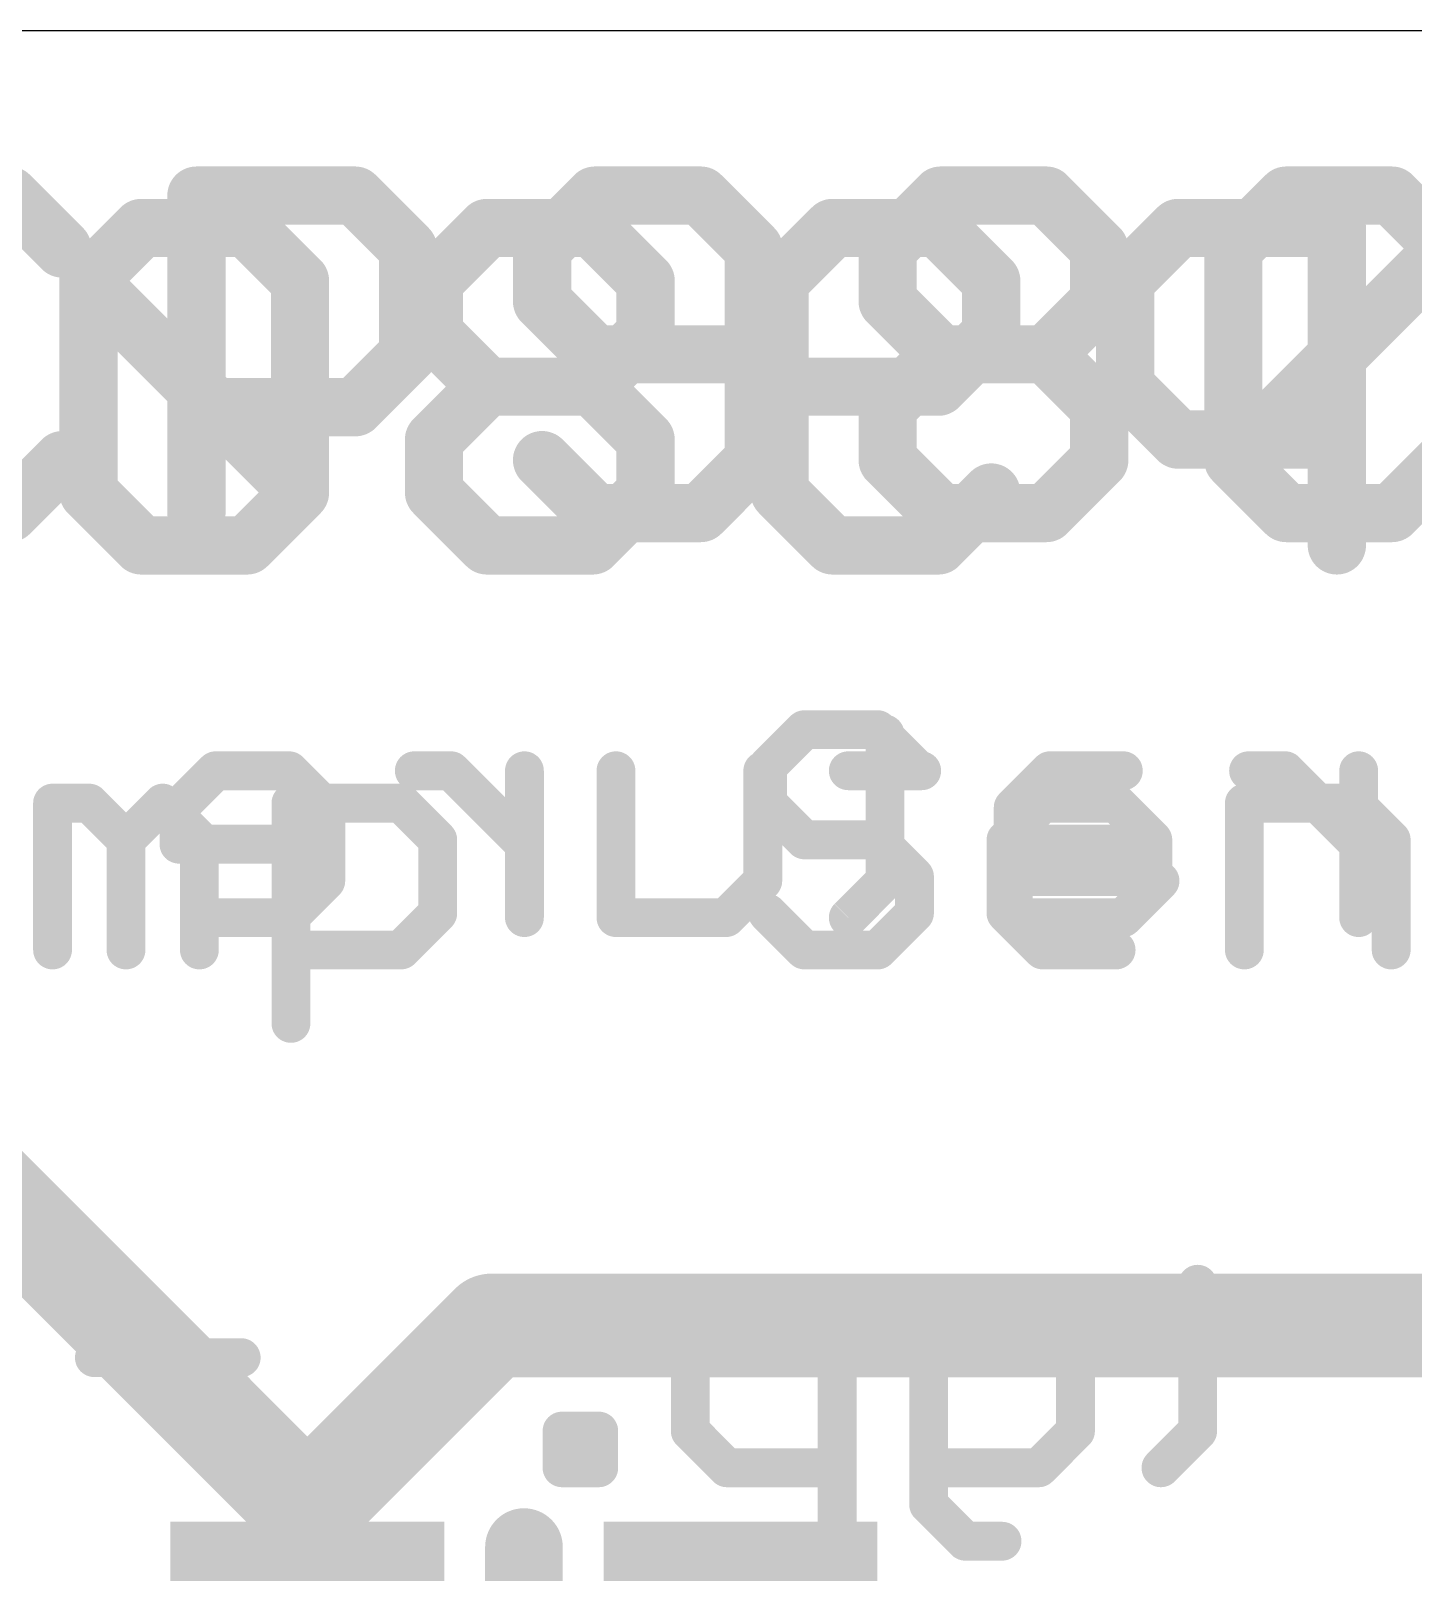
# Model space of a CAD drawing. Extents: x 0 to 25.4, y 0 to 17.8.
# Drawn here: x 10.76 to 16.19, y 11.73 to 17.78 of the extents above; entities that cross this region are included whole.
import ezdxf

# ---------------------------------------------------------------- set-up
doc = ezdxf.new("R2010")
doc.units = 0
for name, color, linetype in [('1', 12, 'CONTINUOUS'), ('20', 53, 'CONTINUOUS'), ('21', 40, 'CONTINUOUS'), ('22', 6, 'CONTINUOUS')]:
    doc.layers.add(name, color=color, linetype=linetype)

# ---------------------------------------------------------------- blocks, each defined once
blk = doc.blocks.new('RECT')
blk.add_solid([(-0.5, -0.5), (0.5, -0.5), (-0.5, 0.5), (0.5, 0.5)])

msp = doc.modelspace()

# ---------------------------------------------------------------- linework, layer by layer
at = {"layer": '1', "const_width": 0.4064}
for points in [[(10.365, 13.462), (11.85, 11.977)], [(11.85, 11.977), (12.573, 12.7)], [(12.573, 12.7), (23.109, 12.7)], [(11.85, 11.43), (11.85, 11.977)]]:
    msp.add_lwpolyline(points, dxfattribs=at)
at = {"layer": '1', "const_width": 0.2032}
for points in [[(12.573, 12.8016, 1), (12.573, 12.5984)], [(12.6448, 12.6282, 1), (12.5012, 12.7718)], [(11.9516, 11.977, 1), (11.7484, 11.977)], [(11.7782, 12.0488, 1), (11.9218, 11.9052)], [(11.7782, 11.9052, 1), (11.9218, 12.0488)]]:
    msp.add_lwpolyline(points, format="xyb", dxfattribs=at)
at = {"layer": '20'}
msp.add_line((22.86, 17.78), (2.54, 17.78), dxfattribs=at)
at = {"layer": '21'}
for points, const_width in [([(10.6809, 17.1334), (10.2657, 17.1334)], 0.2286), ([(10.8885, 16.9258), (10.6809, 17.1334)], 0.2286), ([(11.4145, 15.8877), (11.4145, 17.1334)], 0.2286), ([(11.4145, 17.1334), (12.0374, 17.1334)], 0.2286), ([(12.0374, 17.1334), (12.245, 16.9258)], 0.2286), ([(12.9787, 17.1334), (12.7711, 16.9258)], 0.2286), ([(13.3939, 17.1334), (12.9787, 17.1334)], 0.2286), ([(13.6015, 16.9258), (13.3939, 17.1334)], 0.2286), ([(14.1276, 16.9258), (14.3352, 17.1334)], 0.2286), ([(14.3352, 17.1334), (14.7504, 17.1334)], 0.2286), ([(14.7504, 17.1334), (14.958, 16.9258)], 0.2286), ([(15.4841, 16.9258), (15.6917, 17.1334)], 0.2286), ([(15.6917, 17.1334), (16.1069, 17.1334)], 0.2286), ([(16.1069, 17.1334), (16.3145, 16.9258)], 0.2286), ([(12.245, 16.9258), (12.245, 16.5105)], 0.2286), ([(12.7711, 16.9258), (12.7711, 16.7181)], 0.2286), ([(13.6015, 16.0953), (13.6015, 16.9258)], 0.2286), ([(14.1276, 16.7181), (14.1276, 16.9258)], 0.2286), ([(14.958, 16.9258), (14.958, 16.7181)], 0.2286), ([(15.4841, 16.0953), (15.4841, 16.9258)], 0.2286), ([(15.4841, 16.0953), (16.3145, 16.9258)], 0.2286), ([(12.7711, 16.7181), (12.9787, 16.5105)], 0.2286), ([(14.3352, 16.5105), (14.1276, 16.7181)], 0.2286), ([(14.958, 16.7181), (14.7504, 16.5105)], 0.2286), ([(12.245, 16.5105), (12.0374, 16.3029)], 0.2286), ([(12.9787, 16.5105), (13.6015, 16.5105)], 0.2286), ([(14.1276, 16.3029), (14.3352, 16.5105)], 0.2286), ([(14.3352, 16.5105), (14.7504, 16.5105)], 0.2286), ([(14.7504, 16.5105), (14.958, 16.3029)], 0.2286), ([(12.0374, 16.3029), (11.4145, 16.3029)], 0.2286), ([(14.1276, 16.0953), (14.1276, 16.3029)], 0.2286), ([(14.958, 16.3029), (14.958, 16.0953)], 0.2286), ([(10.6809, 15.8877), (10.8885, 16.0953)], 0.2286), ([(12.7711, 16.0953), (12.9787, 15.8877)], 0.2286), ([(13.3939, 15.8877), (13.6015, 16.0953)], 0.2286), ([(14.3352, 15.8877), (14.1276, 16.0953)], 0.2286), ([(14.958, 16.0953), (14.7504, 15.8877)], 0.2286), ([(15.6917, 15.8877), (15.4841, 16.0953)], 0.2286), ([(16.3145, 16.0953), (16.1069, 15.8877)], 0.2286), ([(10.2657, 15.8877), (10.6809, 15.8877)], 0.2286), ([(12.9787, 15.8877), (13.3939, 15.8877)], 0.2286), ([(14.7504, 15.8877), (14.3352, 15.8877)], 0.2286), ([(16.1069, 15.8877), (15.6917, 15.8877)], 0.2286), ([(13.8005, 15.0375), (13.6564, 14.8935)], 0.1524), ([(14.0886, 15.0375), (13.8005, 15.0375)], 0.1524), ([(14.2326, 14.8935), (14.0886, 15.0375)], 0.1524), ([(13.6564, 14.8935), (13.6564, 14.7494)], 0.1524), ([(10.8498, 14.1732), (10.8498, 14.7494)], 0.1524), ([(10.8498, 14.7494), (10.9939, 14.7494)], 0.1524), ([(10.9939, 14.7494), (11.138, 14.6054)], 0.1524), ([(11.138, 14.6054), (11.282, 14.7494)], 0.1524), ([(11.282, 14.7494), (11.4261, 14.6054)], 0.1524), ([(11.7854, 13.8851), (11.7854, 14.7494)], 0.1524), ([(11.7854, 14.7494), (12.2175, 14.7494)], 0.1524), ([(12.2175, 14.7494), (12.3616, 14.6054)], 0.1524), ([(13.6564, 14.7494), (13.8005, 14.6054)], 0.1524), ([(14.5919, 14.6054), (14.736, 14.7494)], 0.1524), ([(14.736, 14.7494), (15.0241, 14.7494)], 0.1524), ([(15.0241, 14.7494), (15.1681, 14.6054)], 0.1524), ([(15.5274, 14.1732), (15.5274, 14.7494)], 0.1524), ([(15.5274, 14.7494), (15.9596, 14.7494)], 0.1524), ([(15.9596, 14.7494), (16.1037, 14.6054)], 0.1524), ([(11.138, 14.6054), (11.138, 14.1732)], 0.1524), ([(11.4261, 14.6054), (11.4261, 14.1732)], 0.1524), ([(12.3616, 14.6054), (12.3616, 14.3173)], 0.1524), ([(13.8005, 14.6054), (14.0886, 14.6054)], 0.1524), ([(14.0886, 14.6054), (14.2326, 14.4613)], 0.1524), ([(14.5919, 14.3173), (14.5919, 14.6054)], 0.1524), ([(15.1681, 14.6054), (15.1681, 14.4613)], 0.1524), ([(16.1037, 14.6054), (16.1037, 14.1732)], 0.1524), ([(14.2326, 14.4613), (14.2326, 14.3173)], 0.1524), ([(15.1681, 14.4613), (14.5919, 14.4613)], 0.1524), ([(12.3616, 14.3173), (12.2175, 14.1732)], 0.1524), ([(13.8005, 14.1732), (13.6564, 14.3173)], 0.1524), ([(14.2326, 14.3173), (14.0886, 14.1732)], 0.1524), ([(14.736, 14.1732), (14.5919, 14.3173)], 0.1524), ([(12.2175, 14.1732), (11.7854, 14.1732)], 0.1524), ([(14.0886, 14.1732), (13.8005, 14.1732)], 0.1524), ([(15.0241, 14.1732), (14.736, 14.1732)], 0.1524), ([(12.7, 11.03), (12.7, 11.83)], 0.3048)]:
    msp.add_lwpolyline(points, dxfattribs=dict(at, const_width=const_width))
for points, const_width in [([(10.7213, 17.1738, 1), (10.6405, 17.093)], 0.1143), ([(10.6809, 17.0762, 1), (10.6809, 17.1905)], 0.1143), ([(11.4145, 17.1905, 1), (11.4145, 17.0762)], 0.1143), ([(11.4717, 17.1334, 1), (11.3574, 17.1334)], 0.1143), ([(12.0778, 17.1738, 1), (11.997, 17.093)], 0.1143), ([(12.0374, 17.0762, 1), (12.0374, 17.1905)], 0.1143), ([(12.9787, 17.1905, 1), (12.9787, 17.0762)], 0.1143), ([(13.0191, 17.093, 1), (12.9382, 17.1738)], 0.1143), ([(13.4343, 17.1738, 1), (13.3535, 17.093)], 0.1143), ([(13.3939, 17.0762, 1), (13.3939, 17.1905)], 0.1143), ([(14.3352, 17.1905, 1), (14.3352, 17.0762)], 0.1143), ([(14.3756, 17.093, 1), (14.2948, 17.1738)], 0.1143), ([(14.7908, 17.1738, 1), (14.71, 17.093)], 0.1143), ([(14.7504, 17.0762, 1), (14.7504, 17.1905)], 0.1143), ([(15.6917, 17.1905, 1), (15.6917, 17.0762)], 0.1143), ([(15.7321, 17.093, 1), (15.6513, 17.1738)], 0.1143), ([(16.1473, 17.1738, 1), (16.0665, 17.093)], 0.1143), ([(16.1069, 17.0762, 1), (16.1069, 17.1905)], 0.1143), ([(10.8481, 16.8853, 1), (10.9289, 16.9662)], 0.1143), ([(12.3021, 16.9258, 1), (12.1878, 16.9258)], 0.1143), ([(12.2046, 16.8853, 1), (12.2854, 16.9662)], 0.1143), ([(12.7306, 16.9662, 1), (12.8115, 16.8853)], 0.1143), ([(12.8282, 16.9258, 1), (12.7139, 16.9258)], 0.1143), ([(13.6586, 16.9258, 1), (13.5443, 16.9258)], 0.1143), ([(13.5611, 16.8853, 1), (13.6419, 16.9662)], 0.1143), ([(14.1847, 16.9258, 1), (14.0704, 16.9258)], 0.1143), ([(14.0871, 16.9662, 1), (14.168, 16.8853)], 0.1143), ([(15.0151, 16.9258, 1), (14.9008, 16.9258)], 0.1143), ([(14.9176, 16.8853, 1), (14.9984, 16.9662)], 0.1143), ([(15.5412, 16.9258, 1), (15.4269, 16.9258)], 0.1143), ([(15.4436, 16.9662, 1), (15.5245, 16.8853)], 0.1143), ([(12.8115, 16.7586, 1), (12.7306, 16.6777)], 0.1143), ([(14.168, 16.7586, 1), (14.0871, 16.6777)], 0.1143), ([(14.9984, 16.6777, 1), (14.9176, 16.7586)], 0.1143), ([(12.7139, 16.7181, 1), (12.8282, 16.7181)], 0.1143), ([(14.0704, 16.7181, 1), (14.1847, 16.7181)], 0.1143), ([(14.9008, 16.7181, 1), (15.0151, 16.7181)], 0.1143), ([(12.2854, 16.4701, 1), (12.2046, 16.5509)], 0.1143), ([(12.9787, 16.5677, 1), (12.9787, 16.4534)], 0.1143), ([(12.9382, 16.4701, 1), (13.0191, 16.5509)], 0.1143), ([(13.6015, 16.4534, 1), (13.6015, 16.5677)], 0.1143), ([(14.3352, 16.5677, 1), (14.3352, 16.4534)], 0.1143), ([(14.3756, 16.4701, 1), (14.2948, 16.5509)], 0.1143), ([(14.2948, 16.4701, 1), (14.3756, 16.5509)], 0.1143), ([(14.7908, 16.5509, 1), (14.71, 16.4701)], 0.1143), ([(14.71, 16.5509, 1), (14.7908, 16.4701)], 0.1143), ([(14.7504, 16.4534, 1), (14.7504, 16.5677)], 0.1143), ([(12.1878, 16.5105, 1), (12.3021, 16.5105)], 0.1143), ([(11.4145, 16.3601, 1), (11.4145, 16.2458)], 0.1143), ([(11.997, 16.3433, 1), (12.0778, 16.2625)], 0.1143), ([(12.0374, 16.2458, 1), (12.0374, 16.3601)], 0.1143), ([(14.1847, 16.3029, 1), (14.0704, 16.3029)], 0.1143), ([(14.0871, 16.3433, 1), (14.168, 16.2625)], 0.1143), ([(15.0151, 16.3029, 1), (14.9008, 16.3029)], 0.1143), ([(14.9176, 16.2625, 1), (14.9984, 16.3433)], 0.1143), ([(10.9289, 16.0549, 1), (10.8481, 16.1357)], 0.1143), ([(12.8115, 16.1357, 1), (12.7306, 16.0549)], 0.1143), ([(13.5443, 16.0953, 1), (13.6586, 16.0953)], 0.1143), ([(13.6419, 16.0549, 1), (13.5611, 16.1357)], 0.1143), ([(14.168, 16.1357, 1), (14.0871, 16.0549)], 0.1143), ([(14.0704, 16.0953, 1), (14.1847, 16.0953)], 0.1143), ([(14.9008, 16.0953, 1), (15.0151, 16.0953)], 0.1143), ([(14.9984, 16.0549, 1), (14.9176, 16.1357)], 0.1143), ([(15.5245, 16.1357, 1), (15.4436, 16.0549)], 0.1143), ([(15.4436, 16.1357, 1), (15.5245, 16.0549)], 0.1143), ([(15.4269, 16.0953, 1), (15.5412, 16.0953)], 0.1143), ([(10.6405, 15.9281, 1), (10.7213, 15.8473)], 0.1143), ([(10.6809, 15.8306, 1), (10.6809, 15.9449)], 0.1143), ([(12.9787, 15.9449, 1), (12.9787, 15.8306)], 0.1143), ([(12.9382, 15.8473, 1), (13.0191, 15.9281)], 0.1143), ([(13.3535, 15.9281, 1), (13.4343, 15.8473)], 0.1143), ([(13.3939, 15.8306, 1), (13.3939, 15.9449)], 0.1143), ([(14.3352, 15.9449, 1), (14.3352, 15.8306)], 0.1143), ([(14.2948, 15.8473, 1), (14.3756, 15.9281)], 0.1143), ([(14.71, 15.9281, 1), (14.7908, 15.8473)], 0.1143), ([(14.7504, 15.8306, 1), (14.7504, 15.9449)], 0.1143), ([(15.6917, 15.9449, 1), (15.6917, 15.8306)], 0.1143), ([(15.6513, 15.8473, 1), (15.7321, 15.9281)], 0.1143), ([(16.0665, 15.9281, 1), (16.1473, 15.8473)], 0.1143), ([(16.1069, 15.8306, 1), (16.1069, 15.9449)], 0.1143), ([(11.3574, 15.8877, 1), (11.4717, 15.8877)], 0.1143), ([(13.8005, 15.0756, 1), (13.8005, 14.9994)], 0.0762), ([(13.8274, 15.0106, 1), (13.7735, 15.0645)], 0.0762), ([(14.1155, 15.0645, 1), (14.0616, 15.0106)], 0.0762), ([(14.0886, 14.9994, 1), (14.0886, 15.0756)], 0.0762), ([(13.6945, 14.8935, 1), (13.6183, 14.8935)], 0.0762), ([(13.6295, 14.9204, 1), (13.6833, 14.8665)], 0.0762), ([(14.2057, 14.8665, 1), (14.2596, 14.9204)], 0.0762), ([(10.8879, 14.7494, 1), (10.8117, 14.7494)], 0.0762), ([(10.8498, 14.7875, 1), (10.8498, 14.7113)], 0.0762), ([(11.0208, 14.7764, 1), (10.967, 14.7225)], 0.0762), ([(10.9939, 14.7113, 1), (10.9939, 14.7875)], 0.0762), ([(11.309, 14.7764, 1), (11.2551, 14.7225)], 0.0762), ([(11.309, 14.7225, 1), (11.2551, 14.7764)], 0.0762), ([(11.8235, 14.7494, 1), (11.7473, 14.7494)], 0.0762), ([(11.7854, 14.7875, 1), (11.7854, 14.7113)], 0.0762), ([(12.2445, 14.7764, 1), (12.1906, 14.7225)], 0.0762), ([(12.2175, 14.7113, 1), (12.2175, 14.7875)], 0.0762), ([(13.6833, 14.7764, 1), (13.6295, 14.7225)], 0.0762), ([(14.736, 14.7875, 1), (14.736, 14.7113)], 0.0762), ([(14.7629, 14.7225, 1), (14.709, 14.7764)], 0.0762), ([(15.051, 14.7764, 1), (14.9971, 14.7225)], 0.0762), ([(15.0241, 14.7113, 1), (15.0241, 14.7875)], 0.0762), ([(15.5655, 14.7494, 1), (15.4893, 14.7494)], 0.0762), ([(15.5274, 14.7875, 1), (15.5274, 14.7113)], 0.0762), ([(15.9865, 14.7764, 1), (15.9327, 14.7225)], 0.0762), ([(15.9596, 14.7113, 1), (15.9596, 14.7875)], 0.0762), ([(13.6183, 14.7494, 1), (13.6945, 14.7494)], 0.0762), ([(11.111, 14.6323, 1), (11.1649, 14.5784)], 0.0762), ([(11.1761, 14.6054, 1), (11.0999, 14.6054)], 0.0762), ([(11.111, 14.5784, 1), (11.1649, 14.6323)], 0.0762), ([(11.4642, 14.6054, 1), (11.388, 14.6054)], 0.0762), ([(11.3991, 14.5784, 1), (11.453, 14.6323)], 0.0762), ([(12.3997, 14.6054, 1), (12.3235, 14.6054)], 0.0762), ([(12.3346, 14.5784, 1), (12.3885, 14.6323)], 0.0762), ([(13.8005, 14.6435, 1), (13.8005, 14.5673)], 0.0762), ([(13.7735, 14.5784, 1), (13.8274, 14.6323)], 0.0762), ([(14.1155, 14.6323, 1), (14.0616, 14.5784)], 0.0762), ([(14.0886, 14.5673, 1), (14.0886, 14.6435)], 0.0762), ([(14.63, 14.6054, 1), (14.5538, 14.6054)], 0.0762), ([(14.565, 14.6323, 1), (14.6189, 14.5784)], 0.0762), ([(15.2062, 14.6054, 1), (15.13, 14.6054)], 0.0762), ([(15.1412, 14.5784, 1), (15.1951, 14.6323)], 0.0762), ([(16.1418, 14.6054, 1), (16.0656, 14.6054)], 0.0762), ([(16.0767, 14.5784, 1), (16.1306, 14.6323)], 0.0762), ([(14.2707, 14.4613, 1), (14.1945, 14.4613)], 0.0762), ([(14.2057, 14.4344, 1), (14.2596, 14.4883)], 0.0762), ([(14.5919, 14.4994, 1), (14.5919, 14.4232)], 0.0762), ([(15.1681, 14.4232, 1), (15.1681, 14.4994)], 0.0762), ([(15.13, 14.4613, 1), (15.2062, 14.4613)], 0.0762), ([(12.3235, 14.3173, 1), (12.3997, 14.3173)], 0.0762), ([(12.3885, 14.2903, 1), (12.3346, 14.3442)], 0.0762), ([(13.6833, 14.3442, 1), (13.6295, 14.2903)], 0.0762), ([(14.1945, 14.3173, 1), (14.2707, 14.3173)], 0.0762), ([(14.2596, 14.2903, 1), (14.2057, 14.3442)], 0.0762), ([(14.6189, 14.3442, 1), (14.565, 14.2903)], 0.0762), ([(14.5538, 14.3173, 1), (14.63, 14.3173)], 0.0762), ([(11.7854, 14.2113, 1), (11.7854, 14.1351)], 0.0762), ([(12.1906, 14.2001, 1), (12.2445, 14.1463)], 0.0762), ([(12.2175, 14.1351, 1), (12.2175, 14.2113)], 0.0762), ([(13.8005, 14.2113, 1), (13.8005, 14.1351)], 0.0762), ([(13.7735, 14.1463, 1), (13.8274, 14.2001)], 0.0762), ([(14.0616, 14.2001, 1), (14.1155, 14.1463)], 0.0762), ([(14.0886, 14.1351, 1), (14.0886, 14.2113)], 0.0762), ([(14.736, 14.2113, 1), (14.736, 14.1351)], 0.0762), ([(14.709, 14.1463, 1), (14.7629, 14.2001)], 0.0762), ([(15.0241, 14.1351, 1), (15.0241, 14.2113)], 0.0762), ([(10.8117, 14.1732, 1), (10.8879, 14.1732)], 0.0762), ([(11.0999, 14.1732, 1), (11.1761, 14.1732)], 0.0762), ([(11.388, 14.1732, 1), (11.4642, 14.1732)], 0.0762), ([(15.4893, 14.1732, 1), (15.5655, 14.1732)], 0.0762), ([(16.0656, 14.1732, 1), (16.1418, 14.1732)], 0.0762), ([(11.7473, 13.8851, 1), (11.8235, 13.8851)], 0.0762), ([(12.7762, 11.83, 1), (12.6238, 11.83)], 0.1524)]:
    msp.add_lwpolyline(points, format="xyb", dxfattribs=dict(at, const_width=const_width))
at = {"layer": '22'}
for points, const_width in [([(11.1981, 17.0064), (10.9905, 16.7988)], 0.2286), ([(11.6133, 17.0064), (11.1981, 17.0064)], 0.2286), ([(11.8209, 16.7988), (11.6133, 17.0064)], 0.2286), ([(12.5546, 17.0064), (12.347, 16.7988)], 0.2286), ([(12.9698, 17.0064), (12.5546, 17.0064)], 0.2286), ([(13.1774, 16.7988), (12.9698, 17.0064)], 0.2286), ([(13.7035, 16.7988), (13.9111, 17.0064)], 0.2286), ([(13.9111, 17.0064), (14.3263, 17.0064)], 0.2286), ([(14.3263, 17.0064), (14.534, 16.7988)], 0.2286), ([(15.2676, 17.0064), (15.06, 16.7988)], 0.2286), ([(15.8905, 17.0064), (15.2676, 17.0064)], 0.2286), ([(15.8905, 15.7607), (15.8905, 17.0064)], 0.2286), ([(10.9905, 16.7988), (10.9905, 15.9683)], 0.2286), ([(11.8209, 15.9683), (10.9905, 16.7988)], 0.2286), ([(11.8209, 15.9683), (11.8209, 16.7988)], 0.2286), ([(12.347, 16.7988), (12.347, 16.5911)], 0.2286), ([(13.1774, 16.5911), (13.1774, 16.7988)], 0.2286), ([(13.7035, 15.9683), (13.7035, 16.7988)], 0.2286), ([(14.534, 16.7988), (14.534, 16.5911)], 0.2286), ([(15.06, 16.7988), (15.06, 16.3835)], 0.2286), ([(12.347, 16.5911), (12.5546, 16.3835)], 0.2286), ([(12.9698, 16.3835), (13.1774, 16.5911)], 0.2286), ([(14.534, 16.5911), (14.3263, 16.3835)], 0.2286), ([(12.5546, 16.3835), (12.347, 16.1759)], 0.2286), ([(12.9698, 16.3835), (12.5546, 16.3835)], 0.2286), ([(13.1774, 16.1759), (12.9698, 16.3835)], 0.2286), ([(14.3263, 16.3835), (13.7035, 16.3835)], 0.2286), ([(15.06, 16.3835), (15.2676, 16.1759)], 0.2286), ([(12.347, 16.1759), (12.347, 15.9683)], 0.2286), ([(13.1774, 15.9683), (13.1774, 16.1759)], 0.2286), ([(15.2676, 16.1759), (15.8905, 16.1759)], 0.2286), ([(10.9905, 15.9683), (11.1981, 15.7607)], 0.2286), ([(11.6133, 15.7607), (11.8209, 15.9683)], 0.2286), ([(12.347, 15.9683), (12.5546, 15.7607)], 0.2286), ([(12.9698, 15.7607), (13.1774, 15.9683)], 0.2286), ([(13.9111, 15.7607), (13.7035, 15.9683)], 0.2286), ([(14.534, 15.9683), (14.3263, 15.7607)], 0.2286), ([(11.1981, 15.7607), (11.6133, 15.7607)], 0.2286), ([(12.5546, 15.7607), (12.9698, 15.7607)], 0.2286), ([(14.3263, 15.7607), (13.9111, 15.7607)], 0.2286), ([(14.1169, 15.0205), (14.1169, 14.4443)], 0.1524), ([(11.49, 14.8764), (11.3459, 14.7324)], 0.1524), ([(11.7781, 14.8764), (11.49, 14.8764)], 0.1524), ([(11.9222, 14.7324), (11.7781, 14.8764)], 0.1524), ([(12.4137, 14.8764), (12.2696, 14.8764)], 0.1524), ([(12.7018, 14.5883), (12.4137, 14.8764)], 0.1524), ([(12.7018, 14.3002), (12.7018, 14.8764)], 0.1524), ([(13.0611, 14.3002), (13.0611, 14.8764)], 0.1524), ([(13.6373, 14.8764), (13.6373, 14.4443)], 0.1524), ([(14.261, 14.8764), (13.9729, 14.8764)], 0.1524), ([(14.7643, 14.8764), (14.6203, 14.7324)], 0.1524), ([(15.0524, 14.8764), (14.7643, 14.8764)], 0.1524), ([(15.688, 14.8764), (15.5439, 14.8764)], 0.1524), ([(15.9761, 14.5883), (15.688, 14.8764)], 0.1524), ([(15.9761, 14.3002), (15.9761, 14.8764)], 0.1524), ([(11.3459, 14.7324), (11.3459, 14.5883)], 0.1524), ([(11.9222, 14.4443), (11.9222, 14.7324)], 0.1524), ([(14.6203, 14.7324), (14.6203, 14.3002)], 0.1524), ([(11.3459, 14.5883), (11.9222, 14.5883)], 0.1524), ([(15.0524, 14.5883), (14.6203, 14.5883)], 0.1524), ([(15.1965, 14.4443), (15.0524, 14.5883)], 0.1524), ([(11.7781, 14.3002), (11.9222, 14.4443)], 0.1524), ([(13.6373, 14.4443), (13.4932, 14.3002)], 0.1524), ([(14.1169, 14.4443), (13.9729, 14.3002)], 0.1524), ([(15.0524, 14.3002), (15.1965, 14.4443)], 0.1524), ([(11.49, 14.3002), (11.7781, 14.3002)], 0.1524), ([(13.4932, 14.3002), (13.0611, 14.3002)], 0.1524), ([(14.6203, 14.3002), (15.0524, 14.3002)], 0.1524), ([(15.3441, 12.8615), (15.3441, 12.2853)], 0.1524), ([(13.4968, 12.7174), (13.3528, 12.5734)], 0.1524), ([(13.929, 12.7174), (13.4968, 12.7174)], 0.1524), ([(13.929, 11.8531), (13.929, 12.7174)], 0.1524), ([(14.2883, 12.7174), (14.2883, 11.9971)], 0.1524), ([(14.8645, 12.7174), (14.8645, 12.2853)], 0.1524), ([(15.4882, 12.7174), (15.2001, 12.7174)], 0.1524), ([(11.5902, 12.5734), (11.014, 12.5734)], 0.1524), ([(13.3528, 12.5734), (13.3528, 12.2853)], 0.1524), ([(12.9935, 12.2853), (12.8494, 12.2853)], 0.1524), ([(12.8494, 12.2853), (12.8494, 12.1412)], 0.1524), ([(12.9935, 12.1412), (12.9935, 12.2853)], 0.1524), ([(13.3528, 12.2853), (13.4968, 12.1412)], 0.1524), ([(14.8645, 12.2853), (14.7205, 12.1412)], 0.1524), ([(15.3441, 12.2853), (15.2001, 12.1412)], 0.1524), ([(12.8494, 12.1412), (12.9935, 12.1412)], 0.1524), ([(13.4968, 12.1412), (13.929, 12.1412)], 0.1524), ([(14.7205, 12.1412), (14.2883, 12.1412)], 0.1524), ([(14.2883, 11.9971), (14.4324, 11.8531)], 0.1524), ([(14.4324, 11.8531), (14.5764, 11.8531)], 0.1524)]:
    msp.add_lwpolyline(points, dxfattribs=dict(at, const_width=const_width))
for points, const_width in [([(11.1981, 17.0635, 1), (11.1981, 16.9492)], 0.1143), ([(11.2385, 16.966, 1), (11.1577, 17.0468)], 0.1143), ([(11.6537, 17.0468, 1), (11.5729, 16.966)], 0.1143), ([(11.6133, 16.9492, 1), (11.6133, 17.0635)], 0.1143), ([(12.5546, 17.0635, 1), (12.5546, 16.9492)], 0.1143), ([(12.595, 16.966, 1), (12.5142, 17.0468)], 0.1143), ([(13.0102, 17.0468, 1), (12.9294, 16.966)], 0.1143), ([(12.9698, 16.9492, 1), (12.9698, 17.0635)], 0.1143), ([(13.9111, 17.0635, 1), (13.9111, 16.9492)], 0.1143), ([(13.9515, 16.966, 1), (13.8707, 17.0468)], 0.1143), ([(14.3668, 17.0468, 1), (14.2859, 16.966)], 0.1143), ([(14.3263, 16.9492, 1), (14.3263, 17.0635)], 0.1143), ([(15.2676, 17.0635, 1), (15.2676, 16.9492)], 0.1143), ([(15.308, 16.966, 1), (15.2272, 17.0468)], 0.1143), ([(15.9476, 17.0064, 1), (15.8333, 17.0064)], 0.1143), ([(15.8905, 16.9492, 1), (15.8905, 17.0635)], 0.1143), ([(11.0309, 16.8392, 1), (10.9501, 16.7583)], 0.1143), ([(10.9501, 16.8392, 1), (11.0309, 16.7583)], 0.1143), ([(11.0477, 16.7988, 1), (10.9334, 16.7988)], 0.1143), ([(11.8781, 16.7988, 1), (11.7638, 16.7988)], 0.1143), ([(11.7805, 16.7583, 1), (11.8614, 16.8392)], 0.1143), ([(12.4042, 16.7988, 1), (12.2899, 16.7988)], 0.1143), ([(12.3066, 16.8392, 1), (12.3874, 16.7583)], 0.1143), ([(13.2346, 16.7988, 1), (13.1203, 16.7988)], 0.1143), ([(13.137, 16.7583, 1), (13.2179, 16.8392)], 0.1143), ([(13.7607, 16.7988, 1), (13.6464, 16.7988)], 0.1143), ([(13.6631, 16.8392, 1), (13.7439, 16.7583)], 0.1143), ([(14.5911, 16.7988, 1), (14.4768, 16.7988)], 0.1143), ([(14.4935, 16.7583, 1), (14.5744, 16.8392)], 0.1143), ([(15.0196, 16.8392, 1), (15.1004, 16.7583)], 0.1143), ([(15.1172, 16.7988, 1), (15.0029, 16.7988)], 0.1143), ([(12.3874, 16.6316, 1), (12.3066, 16.5507)], 0.1143), ([(13.2179, 16.5507, 1), (13.137, 16.6316)], 0.1143), ([(14.5744, 16.5507, 1), (14.4935, 16.6316)], 0.1143), ([(12.2899, 16.5911, 1), (12.4042, 16.5911)], 0.1143), ([(13.1203, 16.5911, 1), (13.2346, 16.5911)], 0.1143), ([(14.4768, 16.5911, 1), (14.5911, 16.5911)], 0.1143), ([(12.5546, 16.4407, 1), (12.5546, 16.3264)], 0.1143), ([(12.5142, 16.3431, 1), (12.595, 16.4239)], 0.1143), ([(12.595, 16.3431, 1), (12.5142, 16.4239)], 0.1143), ([(13.0102, 16.4239, 1), (12.9294, 16.3431)], 0.1143), ([(12.9294, 16.4239, 1), (13.0102, 16.3431)], 0.1143), ([(12.9698, 16.3264, 1), (12.9698, 16.4407)], 0.1143), ([(13.7035, 16.4407, 1), (13.7035, 16.3264)], 0.1143), ([(14.2859, 16.4239, 1), (14.3668, 16.3431)], 0.1143), ([(14.3263, 16.3264, 1), (14.3263, 16.4407)], 0.1143), ([(15.1004, 16.4239, 1), (15.0196, 16.3431)], 0.1143), ([(15.0029, 16.3835, 1), (15.1172, 16.3835)], 0.1143), ([(12.4042, 16.1759, 1), (12.2899, 16.1759)], 0.1143), ([(12.3066, 16.2163, 1), (12.3874, 16.1355)], 0.1143), ([(13.2346, 16.1759, 1), (13.1203, 16.1759)], 0.1143), ([(13.137, 16.1355, 1), (13.2179, 16.2163)], 0.1143), ([(15.2676, 16.2331, 1), (15.2676, 16.1188)], 0.1143), ([(15.2272, 16.1355, 1), (15.308, 16.2163)], 0.1143), ([(15.8905, 16.1188, 1), (15.8905, 16.2331)], 0.1143), ([(11.0309, 16.0087, 1), (10.9501, 15.9279)], 0.1143), ([(11.8614, 15.9279, 1), (11.7805, 16.0087)], 0.1143), ([(11.7805, 15.9279, 1), (11.8614, 16.0087)], 0.1143), ([(12.3874, 16.0087, 1), (12.3066, 15.9279)], 0.1143), ([(13.2179, 15.9279, 1), (13.137, 16.0087)], 0.1143), ([(13.7439, 16.0087, 1), (13.6631, 15.9279)], 0.1143), ([(14.5744, 15.9279, 1), (14.4935, 16.0087)], 0.1143), ([(10.9334, 15.9683, 1), (11.0477, 15.9683)], 0.1143), ([(11.7638, 15.9683, 1), (11.8781, 15.9683)], 0.1143), ([(12.2899, 15.9683, 1), (12.4042, 15.9683)], 0.1143), ([(13.1203, 15.9683, 1), (13.2346, 15.9683)], 0.1143), ([(13.6464, 15.9683, 1), (13.7607, 15.9683)], 0.1143), ([(11.1981, 15.8178, 1), (11.1981, 15.7035)], 0.1143), ([(11.1577, 15.7203, 1), (11.2385, 15.8011)], 0.1143), ([(11.5729, 15.8011, 1), (11.6537, 15.7203)], 0.1143), ([(11.6133, 15.7035, 1), (11.6133, 15.8178)], 0.1143), ([(12.5546, 15.8178, 1), (12.5546, 15.7035)], 0.1143), ([(12.5142, 15.7203, 1), (12.595, 15.8011)], 0.1143), ([(12.9294, 15.8011, 1), (13.0102, 15.7203)], 0.1143), ([(12.9698, 15.7035, 1), (12.9698, 15.8178)], 0.1143), ([(13.9111, 15.8178, 1), (13.9111, 15.7035)], 0.1143), ([(13.8707, 15.7203, 1), (13.9515, 15.8011)], 0.1143), ([(14.2859, 15.8011, 1), (14.3668, 15.7203)], 0.1143), ([(14.3263, 15.7035, 1), (14.3263, 15.8178)], 0.1143), ([(15.8333, 15.7607, 1), (15.9476, 15.7607)], 0.1143), ([(14.155, 15.0205, 1), (14.0788, 15.0205)], 0.0762), ([(11.49, 14.9145, 1), (11.49, 14.8383)], 0.0762), ([(11.5169, 14.8495, 1), (11.4631, 14.9034)], 0.0762), ([(11.8051, 14.9034, 1), (11.7512, 14.8495)], 0.0762), ([(11.7781, 14.8383, 1), (11.7781, 14.9145)], 0.0762), ([(12.2696, 14.9145, 1), (12.2696, 14.8383)], 0.0762), ([(12.4406, 14.9034, 1), (12.3867, 14.8495)], 0.0762), ([(12.4137, 14.8383, 1), (12.4137, 14.9145)], 0.0762), ([(12.7399, 14.8764, 1), (12.6637, 14.8764)], 0.0762), ([(13.0992, 14.8764, 1), (13.023, 14.8764)], 0.0762), ([(13.6754, 14.8764, 1), (13.5992, 14.8764)], 0.0762), ([(13.9729, 14.9145, 1), (13.9729, 14.8383)], 0.0762), ([(14.261, 14.8383, 1), (14.261, 14.9145)], 0.0762), ([(14.7643, 14.9145, 1), (14.7643, 14.8383)], 0.0762), ([(14.7913, 14.8495, 1), (14.7374, 14.9034)], 0.0762), ([(15.0524, 14.8383, 1), (15.0524, 14.9145)], 0.0762), ([(15.5439, 14.9145, 1), (15.5439, 14.8383)], 0.0762), ([(15.7149, 14.9034, 1), (15.661, 14.8495)], 0.0762), ([(15.688, 14.8383, 1), (15.688, 14.9145)], 0.0762), ([(16.0142, 14.8764, 1), (15.938, 14.8764)], 0.0762), ([(11.384, 14.7324, 1), (11.3078, 14.7324)], 0.0762), ([(11.319, 14.7593, 1), (11.3729, 14.7054)], 0.0762), ([(11.9603, 14.7324, 1), (11.8841, 14.7324)], 0.0762), ([(11.8952, 14.7054, 1), (11.9491, 14.7593)], 0.0762), ([(14.5933, 14.7593, 1), (14.6472, 14.7054)], 0.0762), ([(14.6584, 14.7324, 1), (14.5822, 14.7324)], 0.0762), ([(11.3459, 14.6264, 1), (11.3459, 14.5502)], 0.0762), ([(11.9222, 14.5502, 1), (11.9222, 14.6264)], 0.0762), ([(12.6748, 14.5614, 1), (12.7287, 14.6153)], 0.0762), ([(14.6203, 14.6264, 1), (14.6203, 14.5502)], 0.0762), ([(15.0794, 14.6153, 1), (15.0255, 14.5614)], 0.0762), ([(15.0524, 14.5502, 1), (15.0524, 14.6264)], 0.0762), ([(15.9491, 14.5614, 1), (16.003, 14.6153)], 0.0762), ([(11.3078, 14.5883, 1), (11.384, 14.5883)], 0.0762), ([(11.9491, 14.4173, 1), (11.8952, 14.4712)], 0.0762), ([(13.6642, 14.4173, 1), (13.6103, 14.4712)], 0.0762), ([(14.1439, 14.4173, 1), (14.09, 14.4712)], 0.0762), ([(15.2234, 14.4173, 1), (15.1695, 14.4712)], 0.0762), ([(11.8841, 14.4443, 1), (11.9603, 14.4443)], 0.0762), ([(13.5992, 14.4443, 1), (13.6754, 14.4443)], 0.0762), ([(14.0788, 14.4443, 1), (14.155, 14.4443)], 0.0762), ([(15.1695, 14.4173, 1), (15.2234, 14.4712)], 0.0762), ([(11.49, 14.3383, 1), (11.49, 14.2621)], 0.0762), ([(11.7512, 14.3271, 1), (11.8051, 14.2733)], 0.0762), ([(11.7781, 14.2621, 1), (11.7781, 14.3383)], 0.0762), ([(12.6637, 14.3002, 1), (12.7399, 14.3002)], 0.0762), ([(13.0611, 14.3383, 1), (13.0611, 14.2621)], 0.0762), ([(13.023, 14.3002, 1), (13.0992, 14.3002)], 0.0762), ([(13.4663, 14.3271, 1), (13.5202, 14.2733)], 0.0762), ([(13.4932, 14.2621, 1), (13.4932, 14.3383)], 0.0762), ([(13.9459, 14.3271, 1), (13.9998, 14.2733)], 0.0762), ([(14.6203, 14.3383, 1), (14.6203, 14.2621)], 0.0762), ([(14.5822, 14.3002, 1), (14.6584, 14.3002)], 0.0762), ([(15.0255, 14.3271, 1), (15.0794, 14.2733)], 0.0762), ([(15.0524, 14.2621, 1), (15.0524, 14.3383)], 0.0762), ([(15.938, 14.3002, 1), (16.0142, 14.3002)], 0.0762), ([(15.3822, 12.8615, 1), (15.306, 12.8615)], 0.0762), ([(13.4968, 12.7555, 1), (13.4968, 12.6793)], 0.0762), ([(13.5238, 12.6905, 1), (13.4699, 12.7444)], 0.0762), ([(13.9671, 12.7174, 1), (13.8909, 12.7174)], 0.0762), ([(13.929, 12.6793, 1), (13.929, 12.7555)], 0.0762), ([(14.3264, 12.7174, 1), (14.2502, 12.7174)], 0.0762), ([(14.9026, 12.7174, 1), (14.8264, 12.7174)], 0.0762), ([(15.2001, 12.7555, 1), (15.2001, 12.6793)], 0.0762), ([(15.4882, 12.6793, 1), (15.4882, 12.7555)], 0.0762), ([(11.014, 12.6115, 1), (11.014, 12.5353)], 0.0762), ([(11.5902, 12.5353, 1), (11.5902, 12.6115)], 0.0762), ([(13.3909, 12.5734, 1), (13.3147, 12.5734)], 0.0762), ([(13.3258, 12.6003, 1), (13.3797, 12.5464)], 0.0762), ([(12.8494, 12.3234, 1), (12.8494, 12.2472)], 0.0762), ([(12.8875, 12.2853, 1), (12.8113, 12.2853)], 0.0762), ([(13.0316, 12.2853, 1), (12.9554, 12.2853)], 0.0762), ([(12.9935, 12.2472, 1), (12.9935, 12.3234)], 0.0762), ([(13.3797, 12.3122, 1), (13.3258, 12.2583)], 0.0762), ([(14.8915, 12.2583, 1), (14.8376, 12.3122)], 0.0762), ([(15.3711, 12.2583, 1), (15.3172, 12.3122)], 0.0762), ([(13.3147, 12.2853, 1), (13.3909, 12.2853)], 0.0762), ([(14.8264, 12.2853, 1), (14.9026, 12.2853)], 0.0762), ([(15.306, 12.2853, 1), (15.3822, 12.2853)], 0.0762), ([(12.8494, 12.1793, 1), (12.8494, 12.1031)], 0.0762), ([(12.8113, 12.1412, 1), (12.8875, 12.1412)], 0.0762), ([(12.9554, 12.1412, 1), (13.0316, 12.1412)], 0.0762), ([(12.9935, 12.1031, 1), (12.9935, 12.1793)], 0.0762), ([(13.4968, 12.1793, 1), (13.4968, 12.1031)], 0.0762), ([(13.4699, 12.1143, 1), (13.5238, 12.1681)], 0.0762), ([(13.929, 12.1031, 1), (13.929, 12.1793)], 0.0762), ([(14.2883, 12.1793, 1), (14.2883, 12.1031)], 0.0762), ([(14.6935, 12.1681, 1), (14.7474, 12.1143)], 0.0762), ([(14.7205, 12.1031, 1), (14.7205, 12.1793)], 0.0762), ([(15.1731, 12.1681, 1), (15.227, 12.1143)], 0.0762), ([(14.3152, 12.0241, 1), (14.2614, 11.9702)], 0.0762), ([(14.2502, 11.9971, 1), (14.3264, 11.9971)], 0.0762), ([(14.4324, 11.8912, 1), (14.4324, 11.815)], 0.0762), ([(14.4054, 11.8261, 1), (14.4593, 11.88)], 0.0762), ([(14.5764, 11.815, 1), (14.5764, 11.8912)], 0.0762), ([(13.8909, 11.8531, 1), (13.9671, 11.8531)], 0.0762)]:
    msp.add_lwpolyline(points, format="xyb", dxfattribs=dict(at, const_width=const_width))

# ---------------------------------------------------------------- block references
at = {"layer": '1', "xscale": 1.075, "rotation": 180}
for p in [(11.85, 11.43), (13.55, 11.43)]:
    msp.add_blockref('RECT', p, dxfattribs=at)

doc.saveas('drawing.dxf')
